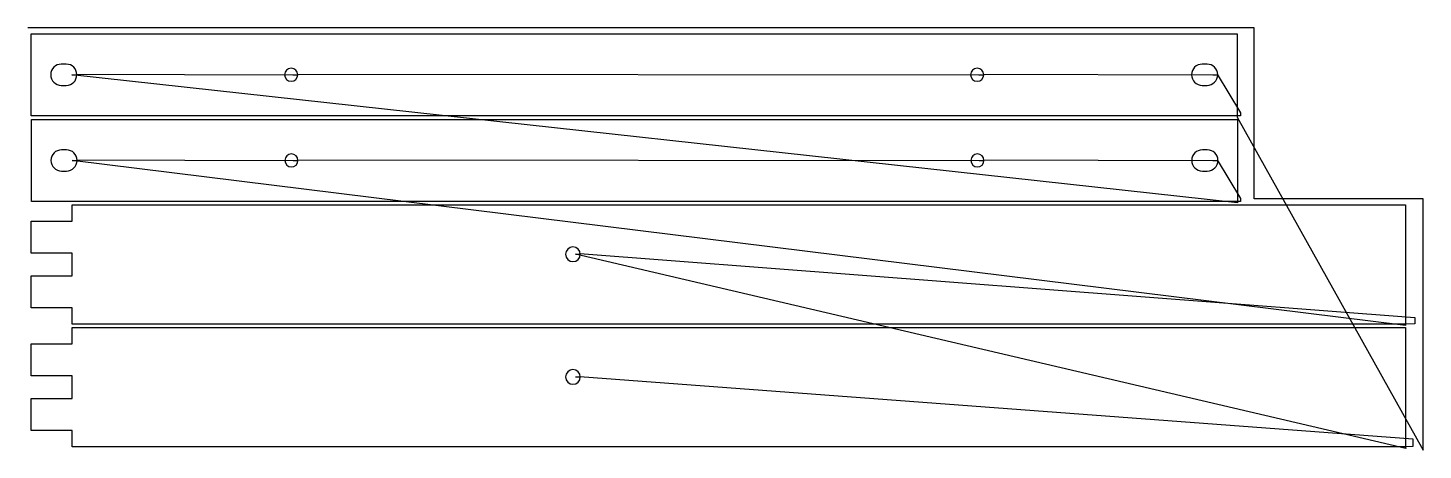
# Model space of a CAD drawing. Header units: metres. Extents: x 0 to 8542, y 0 to 2587.
import ezdxf

# ---------------------------------------------------------------- set-up
doc = ezdxf.new("R2010")
doc.units = ezdxf.units.M

msp = doc.modelspace()

# ---------------------------------------------------------------- linework, layer by layer
at = {"layer": 'TOOL_0'}
for p, q in [((1, 2587.017), (0, 2587.017)), ((7508.412, 2587.017), (1, 2587.017)), ((7508.412, 1540.149), (7508.412, 2587.017)), ((20, 2049.154), (20, 2550.654)), ((20, 2550.654), (7404, 2550.654)), ((7404, 2550.654), (7404, 2049.154)), ((234.5, 2364.9), (204.5, 2364.9)), ((7219.5, 2364.903), (7189.5, 2364.903)), ((204.5, 2234.9), (234.5, 2234.9)), ((7405.638, 1514.957), (269.5, 2299.9)), ((269.5, 2299.9), (299.5, 2299.9)), ((299.5, 2299.9), (295.964, 2303.436)), ((295.964, 2303.436), (1622, 2299.901)), ((1622, 2299.901), (1652, 2299.901)), ((1652, 2299.901), (1648.464, 2303.437)), ((1648.464, 2303.437), (5822, 2299.902)), ((5822, 2299.902), (5852, 2299.902)), ((5852, 2299.902), (5848.464, 2303.438)), ((5848.464, 2303.438), (7254.5, 2299.903)), ((7189.5, 2234.903), (7219.5, 2234.903)), ((7254.5, 2299.903), (7284.5, 2299.903)), ((7284.5, 2299.903), (7280.964, 2303.439)), ((7280.964, 2303.439), (7424.212, 2066.43)), ((7424.212, 2066.43), (7424.212, 2048.394)), ((7404, 2049.154), (20, 2049.154)), ((21.269, 1524.039), (21.269, 2025.539)), ((21.269, 2025.539), (7405.269, 2025.539)), ((7424.212, 2048.394), (7404, 2049.154)), ((7404, 2049.154), (7404.503, 2040.763)), ((7404.503, 2040.763), (8542.21, 0.003)), ((7405.269, 2025.539), (7405.269, 1524.039)), ((235.769, 1839.789), (205.769, 1839.789)), ((7220.769, 1839.789), (7190.769, 1839.789)), ((205.769, 1709.789), (235.769, 1709.789)), ((8435.186, 763.618), (270.769, 1774.789)), ((270.769, 1774.789), (300.769, 1774.789)), ((300.769, 1774.789), (297.233, 1778.325)), ((297.233, 1778.325), (1623.269, 1774.789)), ((1623.269, 1774.789), (1653.269, 1774.789)), ((1653.269, 1774.789), (1649.733, 1778.325)), ((1649.733, 1778.325), (5823.269, 1774.789)), ((5823.269, 1774.789), (5853.269, 1774.789)), ((5853.269, 1774.789), (5849.733, 1778.325)), ((5849.733, 1778.325), (7255.769, 1774.789)), ((7190.769, 1709.789), (7220.769, 1709.789)), ((7255.769, 1774.789), (7285.769, 1774.789)), ((7285.769, 1774.789), (7282.233, 1778.325)), ((7282.233, 1778.325), (7424.41, 1541.562)), ((7424.41, 1541.562), (7424.41, 1523.978)), ((8542.21, 1540.149), (7508.412, 1540.149)), ((8542.21, 1.003), (8542.21, 1540.149)), ((7405.269, 1524.039), (21.269, 1524.039)), ((270, 1402.656), (270, 1503.406)), ((270, 1503.406), (8435, 1503.406)), ((7424.41, 1523.978), (7405.269, 1524.039)), ((7405.269, 1524.039), (7405.638, 1514.957)), ((8435, 1503.406), (8435, 771.906)), ((20, 1207.656), (20, 1402.656)), ((20, 1402.656), (270, 1402.656)), ((270, 1207.656), (20, 1207.656)), ((270, 1067.656), (270, 1207.656)), ((8435.65, 9.037), (3352, 1200.156)), ((3352, 1200.156), (3382, 1200.156)), ((3382, 1200.156), (3378.464, 1203.692)), ((3378.464, 1203.692), (8490.883, 813.043)), ((20, 872.656), (20, 1067.656)), ((20, 1067.656), (270, 1067.656)), ((270, 872.656), (20, 872.656)), ((270, 771.906), (270, 872.656)), ((8435, 771.906), (270, 771.906)), ((8490.883, 774.425), (8435, 771.906)), ((8435, 771.906), (8435.186, 763.618)), ((8490.883, 813.043), (8490.883, 774.425)), ((270, 650.751), (270, 751.501)), ((270, 751.501), (8435, 751.501)), ((8435, 751.501), (8435, 20.001)), ((20, 455.751), (20, 650.751)), ((20, 650.751), (270, 650.751)), ((270, 455.751), (20, 455.751)), ((270, 315.751), (270, 455.751)), ((3352, 448.251), (3382, 448.251)), ((3382, 448.251), (3378.464, 451.787)), ((3378.464, 451.787), (8479.154, 68.71)), ((20, 120.751), (20, 315.751)), ((20, 315.751), (270, 315.751)), ((270, 120.751), (20, 120.751)), ((270, 20.001), (270, 120.751)), ((8435, 20.001), (270, 20.001)), ((8479.154, 21.585), (8435, 20.001)), ((8435, 20.001), (8435.65, 9.037)), ((8479.154, 68.71), (8479.154, 21.585)), ((8542.21, 0.003), (8542.21, 1.003)), ((8542.21, 1.003), (8542.21, 0.003)), ((8542.21, 0.003), (8542.21, 1.003))]:
    msp.add_line(p, q, dxfattribs=at)
for centre, radius, start, end in [((204.5, 2299.9), 65, 90, 270), ((234.5, 2299.9), 65, 0, 90), ((1612, 2299.901), 40, 0, 180), ((5812, 2299.902), 40, 0, 180), ((7189.5, 2299.903), 65, 90, 270), ((7219.5, 2299.903), 65, 0, 90), ((234.5, 2299.9), 65, 270, 0), ((1612, 2299.901), 40, 180, 0), ((5812, 2299.902), 40, 180, 0), ((7219.5, 2299.903), 65, 270, 0), ((205.769, 1774.789), 65, 90, 270), ((235.769, 1774.789), 65, 0, 90), ((1613.269, 1774.789), 40, 0, 180), ((5813.269, 1774.789), 40, 0, 180), ((7190.769, 1774.789), 65, 90, 270), ((7220.769, 1774.789), 65, 0, 90), ((235.769, 1774.789), 65, 270, 0), ((1613.269, 1774.789), 40, 180, 0), ((5813.269, 1774.789), 40, 180, 0), ((7220.769, 1774.789), 65, 270, 0), ((3337, 1200.156), 45, 0, 180), ((3337, 1200.156), 45, 180, 0), ((3337, 448.251), 45, 0, 180), ((3337, 448.251), 45, 180, 0)]:
    msp.add_arc(centre, radius, start, end, dxfattribs=at)

doc.saveas('drawing.dxf')
